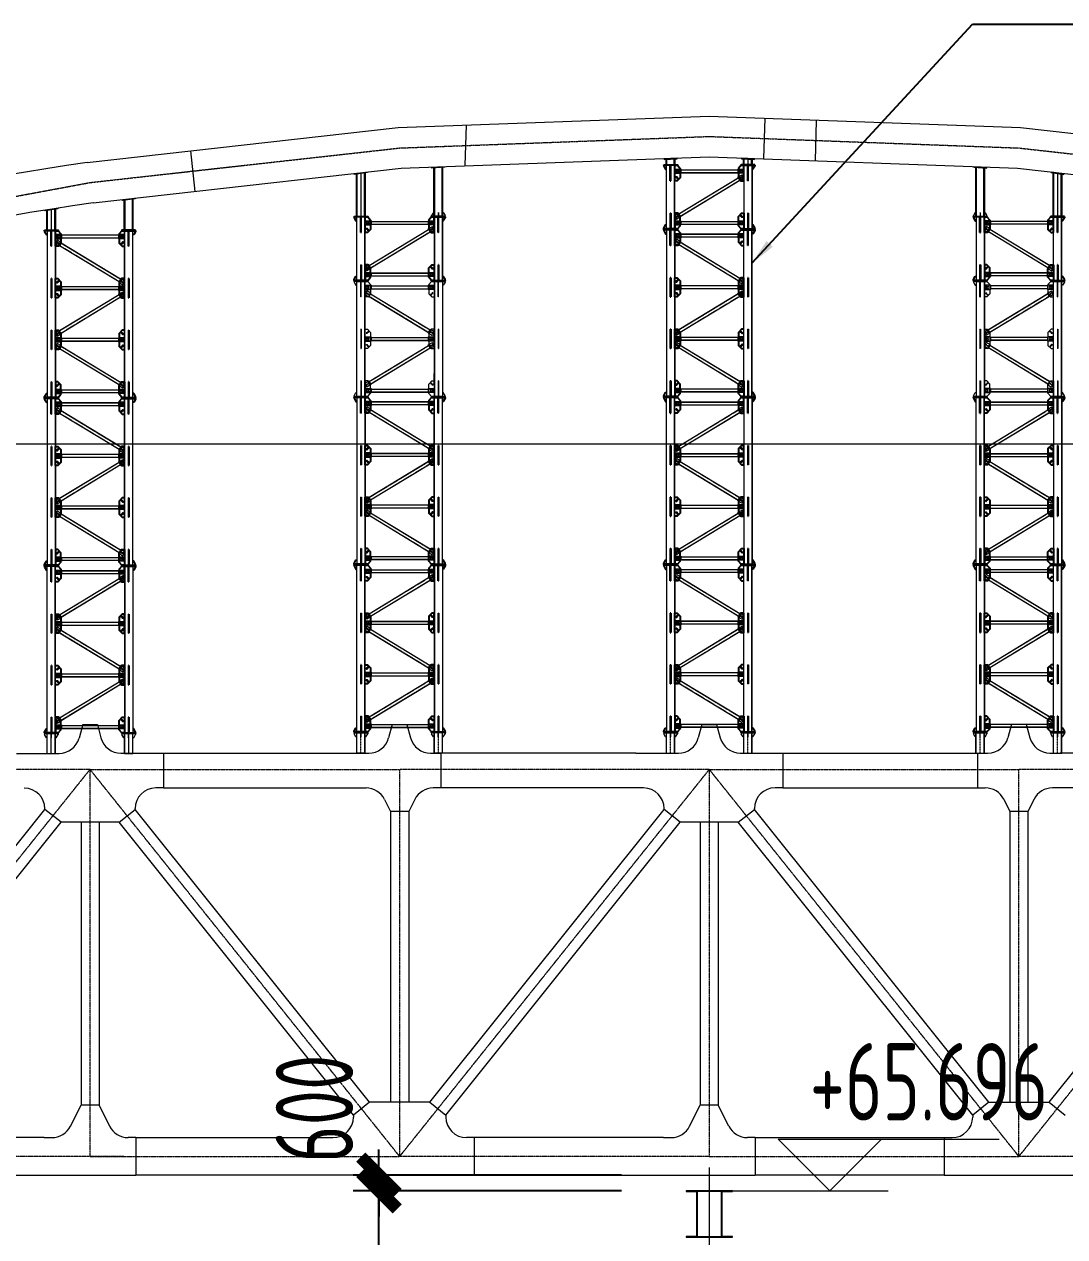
# Model space of a CAD drawing. Extents: x -2876908 to 633791, y -1383861 to 872234.
# Drawn here: x -250370 to -210044, y 746780 to 793777 of the extents above; entities that cross this region are included whole.
import ezdxf
from ezdxf.enums import TextEntityAlignment as Align

# ---------------------------------------------------------------- set-up
doc = ezdxf.new("R2010")
doc.units = 0
doc.header["$LTSCALE"] = 5
doc.header["$MEASUREMENT"] = 0
for name, pattern in [('ACAD_ISO10W100', [18, 12, -3, 0, -3]), ('CENTER', [2, 1.25, -0.25, 0.25, -0.25]), ('DASHED', [0.75, 0.5, -0.25])]:
    doc.linetypes.add(name, pattern=pattern)
doc.layers.get('0').update_dxf_attribs({"linetype": 'CONTINUOUS', "lineweight": 25})
doc.layers.get('DEFPOINTS').update_dxf_attribs({"color": 35, "linetype": 'CONTINUOUS', "lineweight": 13})
for name, color, linetype, lineweight in [('2细实线', 5, 'CONTINUOUS', 18), ('3中心线', 6, 'CENTER', 18), ('5标注', 3, 'CONTINUOUS', 15), ('6文本', 7, 'CONTINUOUS', 15), ('7边界线', 8, 'CONTINUOUS', 15), ('8轮廓线', 4, 'CONTINUOUS', 15), ('DIM', 3, 'CONTINUOUS', 0), ('STGJ_BOLT_THIN', 9, 'CONTINUOUS', 0), ('STXT_XG_END_THIN', 2, 'CONTINUOUS', 0), ('STXT_XG_THIN', 2, 'CONTINUOUS', 0), ('STXT_XG_TNDSH', 6, 'DASHED', 0)]:
    doc.layers.add(name, color=color, linetype=linetype, lineweight=lineweight)
doc.layers.add('M_Prof', color=2, linetype='CONTINUOUS')
doc.layers.add('M_Profx', color=2, linetype='CONTINUOUS')
doc.styles.add('TSSD_Dimension', font='tssdeng.shx', dxfattribs={"width": 0.7, "bigfont": 'hztxt.shx'})
doc.styles.add('TSSD_NORM', font='tssdeng.shx', dxfattribs={"width": 0.7, "bigfont": 'hztxt.shx'})
doc.dimstyles.new('TSSD_100_100', dxfattribs={"dimtxt": 300, "dimasz": 100, "dimexe": 100, "dimexo": 250, "dimgap": 100, "dimtad": 1, "dimdec": 0, "dimzin": 0, "dimdsep": 46, "dimtxsty": 'TSSD_Dimension', "dimblk": 'ARCHTICK', "dimblk1": 'ARCHTICK', "dimblk2": 'ARCHTICK', "dimcen": 0, "dimdle": 100, "dimclrt": 7, "dimadec": 0, "dimazin": 0, "dimtfac": 1, "dimtdec": 0, "dimtix": 1, "dimtmove": 2, "dimatfit": 3, "dimfxl": 1, "dimtolj": 1, "dimtzin": 0, "dimarcsym": 0})

# ---------------------------------------------------------------- blocks, each defined once
blk = doc.blocks.new('f234w2')
at = {"layer": '3中心线'}
for p, q in [((414704, -13474), (426704, 1526)), ((426704, 1526), (414704, 1526)), ((438704, -13474), (426704, 1526)), ((426704, 1526), (438704, 1526)), ((426704, -13474), (426704, 1526)), ((438704, -13474), (450704, 1526)), ((450704, 1526), (438704, 1526)), ((438704, -13474), (438704, 1526)), ((450704, 1526), (450704, -13474)), ((462704, -13474), (450704, 1526)), ((450704, 1526), (462704, 1526)), ((462704, -13474), (474704, 1526)), ((474704, 1526), (462704, 1526)), ((462704, -13474), (462704, 1526)), ((428013, -13474), (414704, -13474)), ((426704, -13474), (438704, -13474)), ((450704, -13474), (438704, -13474)), ((450704, -13474), (462704, -13474)), ((474704, -13474), (462704, -13474))]:
    blk.add_line(p, q, dxfattribs=at)
at = {"layer": '7边界线'}
for p, q in [((426419, 3265), (426277, 2741)), ((426419, 3265), (426988, 3265)), ((426988, 3265), (427128, 2748)), ((438419, 3273), (438277, 2748)), ((438419, 3273), (438988, 3273)), ((438988, 3273), (439130, 2748)), ((450419, 3273), (450277, 2748)), ((450419, 3273), (450988, 3273)), ((450988, 3273), (451129, 2752)), ((462419, 3277), (462277, 2752)), ((462419, 3277), (462988, 3277)), ((462988, 3277), (463130, 2752)), ((423855, 2150), (425505, 2150)), ((427900, 2158), (429552, 2158)), ((429552, 2158), (437103, 2158)), ((429552, 2158), (429552, 808)), ((437103, 2158), (437505, 2158)), ((439902, 2158), (440304, 2158)), ((440304, 2158), (440304, 808)), ((447855, 2158), (440304, 2158)), ((447855, 2158), (449505, 2158)), ((451901, 2162), (453552, 2162)), ((453552, 2162), (461101, 2162)), ((453553, 2158), (453552, 808)), ((461101, 2162), (461101, 812)), ((461101, 2162), (461505, 2162)), ((463902, 2162), (464306, 2162)), ((471855, 2162), (464306, 2162)), ((429552, 808), (429252, 808)), ((429552, 808), (437103, 808)), ((437103, 808), (437403, 808)), ((440304, 808), (440004, 808)), ((447855, 808), (440304, 808)), ((448155, 808), (447855, 808)), ((453552, 812), (453252, 812)), ((453552, 812), (461101, 812)), ((461101, 812), (461401, 812)), ((464306, 812), (464006, 812)), ((471855, 812), (464306, 812)), ((428452, -20), (428452, 8)), ((438119, 366), (438354, -104)), ((439288, 366), (439054, -104)), ((448955, -20), (448955, 8)), ((452452, -20), (452452, 12)), ((462117, 370), (462354, -104)), ((463290, 370), (463054, -104)), ((415870, -11376), (424955, -20)), ((424955, -20), (424955, 0)), ((425579, -520), (424955, -20)), ((427828, -520), (428452, -20)), ((437537, -11376), (428452, -20)), ((438354, -100), (438354, -11376)), ((439054, -104), (438354, -104)), ((439054, -100), (439054, -11376)), ((439870, -11376), (448955, -20)), ((449579, -520), (448955, -20)), ((451828, -520), (452452, -20)), ((461537, -11376), (452452, -20)), ((462354, -100), (462354, -11376)), ((463054, -104), (462354, -104)), ((463054, -100), (463054, -11376)), ((463870, -11376), (472955, -20)), ((416494, -11876), (425579, -520)), ((427828, -520), (425579, -520)), ((426354, -520), (426354, -11481)), ((427054, -520), (427054, -11481)), ((436913, -11876), (427828, -520)), ((440494, -11876), (449579, -520)), ((451828, -520), (449579, -520)), ((450354, -520), (450354, -11481)), ((451054, -520), (451054, -11481)), ((460913, -11876), (451828, -520)), ((425942, -12304), (426354, -11481)), ((427054, -11481), (426354, -11481)), ((427465, -12304), (427054, -11481)), ((437537, -11376), (436913, -11876)), ((439870, -11376), (437537, -11376)), ((439870, -11376), (440494, -11876)), ((449942, -12304), (450354, -11481)), ((451054, -11481), (450354, -11481)), ((451465, -12304), (451054, -11481)), ((461537, -11376), (460913, -11876)), ((461537, -11376), (463870, -11376)), ((463870, -11376), (464494, -11876)), ((436913, -11876), (436913, -11946)), ((440494, -11876), (440494, -11946)), ((460913, -11876), (460913, -11946)), ((424927, -12746), (417594, -12746)), ((424927, -12746), (425227, -12746)), ((428480, -12746), (428180, -12746)), ((428480, -12746), (428480, -14202)), ((428480, -12746), (435813, -12746)), ((435813, -12746), (436113, -12746)), ((441594, -12746), (441294, -12746)), ((448927, -12746), (441594, -12746)), ((441594, -12746), (441594, -14202)), ((448927, -12746), (449227, -12746)), ((452480, -12746), (452180, -12746)), ((452480, -12746), (459813, -12746)), ((452480, -12746), (452481, -14202)), ((459813, -12746), (459813, -14202)), ((459813, -12746), (460113, -12746)), ((417594, -14202), (428480, -14202)), ((441594, -14202), (428480, -14202)), ((441594, -14202), (452481, -14202)), ((459813, -14202), (452481, -14202)), ((459813, -14202), (472927, -14202))]:
    blk.add_line(p, q, dxfattribs=at)
for centre, start, end in [((425505, 2950), 270, 344.8249), ((427900, 2958), 195.1751, 270), ((437505, 2958), 270, 344.8249), ((439902, 2958), 195.1751, 270), ((449505, 2958), 270, 344.8249), ((451901, 2962), 195.1751, 270), ((461505, 2962), 270, 344.8249), ((463902, 2962), 195.1751, 270), ((424155, 0), 0, 90), ((429252, 8), 90, 180), ((437403, 8), 26.5651, 90), ((440004, 8), 90, 153.4349), ((448155, 8), 0, 90), ((453252, 12), 90, 180), ((461401, 12), 26.5651, 90), ((464006, 12), 90, 153.4349), ((436113, -11946), 270, 0), ((441294, -11946), 180, 270), ((460113, -11946), 270, 0), ((425227, -11946), 270, 333.4349), ((428180, -11946), 206.5651, 270), ((449227, -11946), 270, 333.4349), ((452180, -11946), 206.5651, 270)]:
    blk.add_arc(centre, 800, start, end, dxfattribs=at)
blk = doc.blocks.new('立面图')
at = {"layer": '3中心线'}
blk.add_lwpolyline([(340445, 946), (349873, 5710), (362873, 11231), (375873, 15705), (388873, 19130), (400873, 21362), (412873, 22701), (424873, 23148), (436873, 22701), (448873, 21362), (460873, 19130), (473873, 15705), (486873, 11231), (499873, 5710), (509301, 946)], dxfattribs=at)
at = {"layer": '7边界线', "ltscale": 0.1}
for p, q in [((415411, 22024), (415458, 23588)), ((426990, 22296), (427037, 23860)), ((428987, 22202), (429034, 23765)), ((404764, 22591), (404939, 21021))]:
    blk.add_line(p, q, dxfattribs=at)
for points in [[(400757, 22144), (412815, 23490), (424873, 23938), (436932, 23490), (448990, 22144)], [(400990, 20580), (412932, 21913), (424873, 22357), (436815, 21913), (448757, 20580)]]:
    blk.add_lwpolyline(points, dxfattribs=at)
for centre, radius, start, end in [((426713, -151010), 175088, 98.52519, 106.95875), ((426612, -150318), 172808, 98.52687, 106.99449)]:
    blk.add_arc(centre, radius, start, end, dxfattribs=at)
at = {"layer": '5标注'}
blk.add_blockref('f234w2', (-25830, -2913), dxfattribs=at)
blk = doc.blocks.new('孔')
blk.add_circle((22022, 20887), 13.3)
at = {"layer": 'STGJ_BOLT_THIN'}
for p, q in [((21992, 20887), (22052, 20887)), ((22022, 20917), (22022, 20857))]:
    blk.add_line(p, q, dxfattribs=at)
blk = doc.blocks.new('6.5M11')
at = {"color": 5}
for p, q in [((128499, 27955), (128499, 28558)), ((128519, 27955), (128519, 28558)), ((128519, 27955), (128499, 27955)), ((128499, 24701), (128499, 23955)), ((128499, 24701), (128519, 24701)), ((128519, 24701), (128519, 23955)), ((128519, 23955), (128499, 23955))]:
    blk.add_line(p, q, dxfattribs=at)
for p, q in [((128499, 28377), (128519, 28377)), ((128499, 28350), (128519, 28350)), ((128499, 28307), (128519, 28307)), ((128499, 28280), (128519, 28280)), ((128499, 28114), (128519, 28114)), ((128499, 28088), (128519, 28088)), ((128499, 28078), (128519, 28078)), ((128499, 28051), (128519, 28051)), ((128499, 26605), (128519, 26605)), ((128499, 26579), (128519, 26579)), ((128499, 26569), (128519, 26569)), ((128499, 26543), (128519, 26543)), ((128499, 26377), (128519, 26377)), ((128499, 26350), (128519, 26350)), ((128499, 26307), (128519, 26307)), ((128499, 26280), (128519, 26280)), ((128499, 26101), (128519, 26101)), ((128499, 26065), (128519, 26065)), ((128519, 24605), (128499, 24605)), ((128519, 24579), (128499, 24579)), ((128519, 24569), (128499, 24569)), ((128519, 24543), (128499, 24543)), ((128519, 24377), (128499, 24377)), ((128519, 24350), (128499, 24350)), ((128519, 24307), (128499, 24307)), ((128519, 24280), (128499, 24280)), ((128519, 24101), (128499, 24101)), ((128519, 24065), (128499, 24065)), ((128519, 22605), (128499, 22605)), ((128519, 22579), (128499, 22579)), ((128519, 22569), (128499, 22569)), ((128519, 22543), (128499, 22543)), ((128519, 22377), (128499, 22377)), ((128519, 22350), (128499, 22350)), ((128519, 22307), (128499, 22307)), ((128519, 22280), (128499, 22280))]:
    blk.add_line(p, q)
at = {"color": 241}
for p, q in [((128499, 26701), (128499, 25955)), ((128519, 26701), (128499, 26701)), ((128519, 26701), (128519, 25955)), ((128499, 25955), (128519, 25955)), ((128499, 22701), (128499, 22093)), ((128499, 22701), (128519, 22701)), ((128519, 22701), (128519, 22093))]:
    blk.add_line(p, q, dxfattribs=at)
at = {"color": 6}
for points in [[(128247, 28578), (128772, 28578), (128772, 28558), (128247, 28558)], [(128247, 22078), (128772, 22078), (128772, 22098), (128247, 22098)]]:
    blk.add_lwpolyline(points, close=True, dxfattribs=at)
for points in [[(128247, 28558), (128247, 28528), (128317, 28408), (128347, 28408)], [(128247, 28558), (128247, 28528), (128317, 28408), (128347, 28408)], [(128247, 22098), (128247, 22128), (128317, 22248), (128347, 22248)], [(128247, 22098), (128247, 22128), (128317, 22248), (128347, 22248)]]:
    blk.add_lwpolyline(points, dxfattribs=at)
at = {"color": 241}
for points in [[(128672, 28558), (128772, 28558), (128882, 28438), (128882, 28109), (128789, 27955), (128672, 27955), (128672, 28558)], [(128672, 24701), (128789, 24701), (128882, 24548), (128882, 24109), (128789, 23955), (128672, 23955), (128672, 24701)]]:
    blk.add_lwpolyline(points, dxfattribs=at)
at = {"color": 5}
for points in [[(128672, 26701), (128761, 26701), (128882, 26580), (128882, 26077), (128761, 25955), (128672, 25955), (128672, 26701)], [(128672, 22701), (128672, 22098), (128772, 22098), (128882, 22218), (128882, 22580), (128761, 22701), (128672, 22701)]]:
    blk.add_lwpolyline(points, dxfattribs=at)
at = {"layer": 'STXT_XG_END_THIN'}
for p, q in [((128347, 28558), (128672, 28558)), ((128347, 22098), (128672, 22098))]:
    blk.add_line(p, q, dxfattribs=at)
at = {"layer": 'STXT_XG_THIN', "color": 2}
for p, q in [((128347, 28558), (128347, 22098)), ((128672, 28558), (128672, 22098))]:
    blk.add_line(p, q, dxfattribs=at)
at = {"layer": 'STXT_XG_TNDSH', "color": 2}
for p, q in [((128355, 28558), (128355, 22098)), ((128664, 28558), (128664, 22098))]:
    blk.add_line(p, q, dxfattribs=at)
for p in [(106715, 7476), (106715, 7406), (106785, 7476), (106785, 7406), (106715, 7213), (106775, 7177), (106715, 5476), (106715, 5406), (106785, 5476), (106785, 5406), (106715, 5213), (106765, 5164), (106715, 3476), (106715, 3406), (106715, 3213), (106775, 3177), (106785, 3476), (106785, 3406)]:
    blk.add_blockref('孔', p)
at = {"xscale": -1, "rotation": 180}
for p in [(106715, 47443), (106715, 47251), (106715, 47181), (106765, 47493), (106785, 47251), (106785, 47181), (106715, 45443), (106775, 45480), (106715, 43443), (106765, 43493), (106715, 43251), (106715, 43181), (106785, 43251), (106785, 43181)]:
    blk.add_blockref('孔', p, dxfattribs=at)
blk = doc.blocks.new('6.5M222')
at = {"color": 241}
for p, q in [((130499, 27955), (130499, 28558)), ((130519, 27955), (130519, 28558)), ((130519, 27955), (130499, 27955)), ((130499, 24701), (130499, 23955)), ((130499, 24701), (130519, 24701)), ((130519, 24701), (130519, 23955)), ((130519, 23955), (130499, 23955))]:
    blk.add_line(p, q, dxfattribs=at)
for p, q in [((130499, 28377), (130519, 28377)), ((130499, 28350), (130519, 28350)), ((130499, 28307), (130519, 28307)), ((130499, 28280), (130519, 28280)), ((130499, 28114), (130519, 28114)), ((130499, 28088), (130519, 28088)), ((130499, 28078), (130519, 28078)), ((130499, 28051), (130519, 28051)), ((130499, 26605), (130519, 26605)), ((130499, 26579), (130519, 26579)), ((130499, 26569), (130519, 26569)), ((130499, 26543), (130519, 26543)), ((130499, 26377), (130519, 26377)), ((130499, 26350), (130519, 26350)), ((130499, 26307), (130519, 26307)), ((130499, 26280), (130519, 26280)), ((130499, 26101), (130519, 26101)), ((130499, 26065), (130519, 26065)), ((130519, 24605), (130499, 24605)), ((130519, 24579), (130499, 24579)), ((130519, 24569), (130499, 24569)), ((130519, 24543), (130499, 24543)), ((130519, 24377), (130499, 24377)), ((130519, 24350), (130499, 24350)), ((130519, 24307), (130499, 24307)), ((130519, 24280), (130499, 24280)), ((130519, 24101), (130499, 24101)), ((130519, 24065), (130499, 24065)), ((130499, 22605), (130519, 22605)), ((130499, 22579), (130519, 22579)), ((130499, 22569), (130519, 22569)), ((130499, 22543), (130519, 22543)), ((130499, 22377), (130519, 22377)), ((130499, 22350), (130519, 22350)), ((130499, 22307), (130519, 22307)), ((130499, 22280), (130519, 22280))]:
    blk.add_line(p, q)
at = {"color": 5}
for p, q in [((130499, 26701), (130499, 25955)), ((130519, 26701), (130499, 26701)), ((130519, 26701), (130519, 25955)), ((130499, 25955), (130519, 25955)), ((130499, 22701), (130499, 22098)), ((130519, 22701), (130499, 22701)), ((130519, 22701), (130519, 22098))]:
    blk.add_line(p, q, dxfattribs=at)
for points in [[(130347, 28558), (130247, 28558), (130137, 28438), (130137, 28077), (130258, 27955), (130347, 27955)], [(130347, 24701), (130258, 24701), (130137, 24580), (130137, 24077), (130258, 23955), (130347, 23955)]]:
    blk.add_lwpolyline(points, dxfattribs=at)
at = {"color": 6}
for points in [[(130772, 28578), (130247, 28578), (130247, 28558), (130772, 28558)], [(130772, 22078), (130247, 22078), (130247, 22098), (130772, 22098)]]:
    blk.add_lwpolyline(points, close=True, dxfattribs=at)
for points in [[(130772, 28558), (130772, 28528), (130702, 28408), (130672, 28408)], [(130772, 28558), (130772, 28528), (130702, 28408), (130672, 28408)], [(130772, 22098), (130772, 22128), (130702, 22248), (130672, 22248)], [(130772, 22098), (130772, 22128), (130702, 22248), (130672, 22248)]]:
    blk.add_lwpolyline(points, dxfattribs=at)
at = {"color": 241}
for points in [[(130347, 26701), (130230, 26701), (130137, 26548), (130137, 26109), (130230, 25955), (130347, 25955), (130347, 26701)], [(130347, 22701), (130347, 22098), (130247, 22098), (130137, 22218), (130137, 22548), (130230, 22701), (130347, 22701)]]:
    blk.add_lwpolyline(points, dxfattribs=at)
at = {"layer": 'STXT_XG_END_THIN'}
for p, q in [((130672, 28558), (130347, 28558)), ((130672, 22098), (130347, 22098))]:
    blk.add_line(p, q, dxfattribs=at)
at = {"layer": 'STXT_XG_THIN', "color": 2}
for p, q in [((130347, 22098), (130347, 28558)), ((130672, 22098), (130672, 28558))]:
    blk.add_line(p, q, dxfattribs=at)
at = {"layer": 'STXT_XG_TNDSH', "color": 2}
for p, q in [((130355, 22098), (130355, 28558)), ((130664, 22098), (130664, 28558))]:
    blk.add_line(p, q, dxfattribs=at)
at = {"xscale": -1}
for p in [(152234, 7476), (152234, 7406), (152304, 7476), (152304, 7406), (152254, 7164), (152304, 7213), (152234, 5476), (152234, 5406), (152304, 5476), (152304, 5406), (152244, 5177), (152304, 5213), (152234, 3476), (152234, 3406), (152254, 3164), (152304, 3476), (152304, 3406), (152304, 3213)]:
    blk.add_blockref('孔', p, dxfattribs=at)
at = {"rotation": 180}
for p in [(152244, 47480), (152304, 47443), (152254, 45493), (152304, 45443), (152244, 43480), (152304, 43443), (152234, 43251), (152234, 43181), (152304, 43251), (152304, 43181)]:
    blk.add_blockref('孔', p, dxfattribs=at)
blk = doc.blocks.new('sahdlfhaskfhkjs')
at = {"layer": 'STXT_XG_END_THIN', "color": 3}
for p, q in [((11556664, 547825), (11556664, 547665)), ((11556664, 547665), (11556874, 547665)), ((11559299, 547665), (11559299, 547825)), ((11556664, 545825), (11556664, 545665)), ((11556664, 545665), (11556874, 545665)), ((11559299, 545665), (11559299, 545825)), ((11556664, 543825), (11556664, 543665)), ((11559299, 543665), (11559299, 543825)), ((11556664, 543665), (11556874, 543665)), ((11556664, 541825), (11556664, 541665)), ((11556664, 541665), (11556874, 541665)), ((11559299, 541665), (11559299, 541825))]:
    blk.add_line(p, q, dxfattribs=at)
at = {"layer": 'STXT_XG_THIN', "color": 3}
for p, q in [((11556874, 547825), (11556664, 547825)), ((11556864, 547825), (11556864, 547665)), ((11556874, 547825), (11556874, 547665)), ((11559089, 547802), (11556874, 547802)), ((11559089, 547688), (11556874, 547688)), ((11559089, 547825), (11559089, 547665)), ((11559299, 547825), (11559089, 547825)), ((11559299, 547665), (11559089, 547665)), ((11559099, 547825), (11559099, 547665)), ((11556874, 545825), (11556664, 545825)), ((11556864, 545825), (11556864, 545665)), ((11556874, 545825), (11556874, 545665)), ((11559089, 545802), (11556874, 545802)), ((11559089, 545688), (11556874, 545688)), ((11559089, 545825), (11559089, 545665)), ((11559299, 545825), (11559089, 545825)), ((11559299, 545665), (11559089, 545665)), ((11559099, 545825), (11559099, 545665)), ((11556874, 543825), (11556664, 543825)), ((11556864, 543825), (11556864, 543665)), ((11556874, 543825), (11556874, 543665)), ((11559089, 543802), (11556874, 543802)), ((11559089, 543825), (11559089, 543665)), ((11559299, 543825), (11559089, 543825)), ((11559099, 543825), (11559099, 543665)), ((11559089, 543688), (11556874, 543688)), ((11559299, 543665), (11559089, 543665)), ((11556874, 541825), (11556664, 541825)), ((11556864, 541825), (11556864, 541665)), ((11556874, 541825), (11556874, 541665)), ((11559089, 541802), (11556874, 541802)), ((11559089, 541688), (11556874, 541688)), ((11559089, 541825), (11559089, 541665)), ((11559299, 541825), (11559089, 541825)), ((11559299, 541665), (11559089, 541665)), ((11559099, 541825), (11559099, 541665))]:
    blk.add_line(p, q, dxfattribs=at)
at = {"layer": 'STXT_XG_THIN', "color": 241}
for p, q in [((11556664, 547530), (11556712, 547609)), ((11556664, 547530), (11556664, 547451)), ((11556870, 547513), (11556712, 547609)), ((11556862, 547519), (11556779, 547382)), ((11556664, 547451), (11556787, 547377)), ((11556870, 547513), (11556787, 547377)), ((11559105, 545997), (11556799, 547396)), ((11559164, 546094), (11556858, 547494)), ((11559176, 546114), (11559093, 545977)), ((11559184, 546108), (11559101, 545972)), ((11559299, 546039), (11559176, 546114)), ((11559093, 545977), (11559251, 545881)), ((11559299, 545960), (11559251, 545881)), ((11559299, 545960), (11559299, 546039)), ((11559105, 545494), (11556799, 544094)), ((11559164, 545396), (11556858, 543997)), ((11559093, 545513), (11559251, 545609)), ((11559176, 545377), (11559093, 545513)), ((11559184, 545382), (11559101, 545519)), ((11559299, 545451), (11559176, 545377)), ((11559299, 545530), (11559251, 545609)), ((11559299, 545530), (11559299, 545451)), ((11556664, 544039), (11556787, 544114)), ((11556664, 543960), (11556664, 544039)), ((11556664, 543960), (11556712, 543881)), ((11556870, 543977), (11556712, 543881)), ((11556862, 543972), (11556779, 544108)), ((11556870, 543977), (11556787, 544114)), ((11556664, 543530), (11556712, 543609)), ((11556664, 543530), (11556664, 543451)), ((11556664, 543451), (11556787, 543377)), ((11556870, 543513), (11556712, 543609)), ((11556862, 543519), (11556779, 543382)), ((11556870, 543513), (11556787, 543377)), ((11559105, 541997), (11556799, 543396)), ((11559164, 542094), (11556858, 543494)), ((11559176, 542114), (11559093, 541977)), ((11559093, 541977), (11559251, 541881)), ((11559184, 542108), (11559101, 541972)), ((11559299, 542039), (11559176, 542114)), ((11559299, 541960), (11559251, 541881)), ((11559299, 541960), (11559299, 542039))]:
    blk.add_line(p, q, dxfattribs=at)
at = {"layer": 'STXT_XG_TNDSH', "color": 3}
for p, q in [((11559089, 547798), (11556874, 547798)), ((11559089, 547692), (11556874, 547692)), ((11559089, 545798), (11556874, 545798)), ((11559089, 545692), (11556874, 545692)), ((11559089, 543798), (11556874, 543798)), ((11559089, 543692), (11556874, 543692)), ((11559089, 541798), (11556874, 541798)), ((11559089, 541692), (11556874, 541692))]:
    blk.add_line(p, q, dxfattribs=at)
at = {"layer": 'STXT_XG_TNDSH', "color": 241}
for p, q in [((11559107, 546000), (11556801, 547400)), ((11559162, 546091), (11556856, 547490)), ((11559107, 545490), (11556801, 544091)), ((11559162, 545400), (11556856, 544000)), ((11559107, 542000), (11556801, 543400)), ((11559162, 542091), (11556856, 543490))]:
    blk.add_line(p, q, dxfattribs=at)
for name, p in [('6.5M11', (11427972, 519417)), ('6.5M222', (11428972, 519417))]:
    blk.add_blockref(name, p)
blk = doc.blocks.new('hslhfkdjsdkjf')
at = {"color": 6}
for p, q in [((10440927, 1364081), (10440927, 1364061)), ((10441452, 1364081), (10441452, 1364061))]:
    blk.add_line(p, q, dxfattribs=at)
blk.add_line((10441026, 1363281), (10441352, 1363281))
at = {"layer": 'DIM', "color": 6}
for p, q in [((10440927, 1364081), (10441452, 1364081)), ((10440927, 1364061), (10441452, 1364061)), ((10440927, 1364061), (10440927, 1364030)), ((10440997, 1363910), (10440927, 1364030)), ((10440997, 1363910), (10441026, 1363910)), ((10441184, 1363910), (10441184, 1364061)), ((10441184, 1363910), (10441194, 1363910)), ((10441194, 1363910), (10441194, 1364061)), ((10441382, 1363910), (10441352, 1363910)), ((10441382, 1363910), (10441452, 1364030)), ((10441452, 1364061), (10441452, 1364030))]:
    blk.add_line(p, q, dxfattribs=at)
at = {"layer": 'DIM', "color": 2}
for p, q in [((10441026, 1363281), (10441026, 1364061)), ((10441034, 1363281), (10441034, 1364061)), ((10441344, 1363281), (10441344, 1364061)), ((10441352, 1363281), (10441352, 1364061))]:
    blk.add_line(p, q, dxfattribs=at)
at = {"layer": 'DIM', "color": 1, "linetype": 'ACAD_ISO10W100', "ltscale": 0.02}
blk.add_line((10441189, 1363281), (10441189, 1364081), dxfattribs=at)
blk = doc.blocks.new('hsldhflksfdjl')
at = {"color": 5}
for p, q in [((11524943, 547792), (11524943, 548395)), ((11524963, 547792), (11524963, 548395)), ((11524943, 547792), (11524963, 547792)), ((11527943, 546538), (11527943, 545935)), ((11527963, 546538), (11527943, 546538)), ((11527963, 546538), (11527963, 545935))]:
    blk.add_line(p, q, dxfattribs=at)
for p, q in [((11524963, 548213), (11524943, 548213)), ((11524963, 548186), (11524943, 548186)), ((11524963, 548143), (11524943, 548143)), ((11524963, 548116), (11524943, 548116)), ((11527943, 548213), (11527963, 548213)), ((11527943, 548186), (11527963, 548186)), ((11527943, 548143), (11527963, 548143)), ((11527943, 548116), (11527963, 548116)), ((11524963, 547950), (11524943, 547950)), ((11524963, 547924), (11524943, 547924)), ((11524963, 547914), (11524943, 547914)), ((11524963, 547887), (11524943, 547887)), ((11527943, 547950), (11527963, 547950)), ((11527943, 547924), (11527963, 547924)), ((11527943, 547914), (11527963, 547914)), ((11527943, 547887), (11527963, 547887)), ((11524963, 546442), (11524943, 546442)), ((11524963, 546415), (11524943, 546415)), ((11524963, 546405), (11524943, 546405)), ((11524963, 546379), (11524943, 546379)), ((11524963, 546213), (11524943, 546213)), ((11524963, 546186), (11524943, 546186)), ((11524963, 546143), (11524943, 546143)), ((11524963, 546116), (11524943, 546116)), ((11527943, 546442), (11527963, 546442)), ((11527943, 546415), (11527963, 546415)), ((11527943, 546405), (11527963, 546405)), ((11527943, 546379), (11527963, 546379)), ((11527943, 546213), (11527963, 546213)), ((11527943, 546186), (11527963, 546186)), ((11527943, 546143), (11527963, 546143)), ((11527943, 546116), (11527963, 546116))]:
    blk.add_line(p, q)
at = {"color": 241}
for p, q in [((11527943, 547792), (11527943, 548395)), ((11527963, 547792), (11527963, 548395)), ((11527963, 547792), (11527943, 547792)), ((11524943, 546538), (11524943, 545935)), ((11524943, 546538), (11524963, 546538)), ((11524963, 546538), (11524963, 545935))]:
    blk.add_line(p, q, dxfattribs=at)
at = {"color": 6}
for points in [[(11524691, 548415), (11525216, 548415), (11525216, 548395), (11524691, 548395)], [(11528216, 548415), (11527691, 548415), (11527691, 548395), (11528216, 548395)], [(11524691, 545915), (11525216, 545915), (11525216, 545935), (11524691, 545935)], [(11528216, 545915), (11527691, 545915), (11527691, 545935), (11528216, 545935)]]:
    blk.add_lwpolyline(points, close=True, dxfattribs=at)
for points in [[(11524691, 548395), (11524691, 548365), (11524761, 548245), (11524791, 548245)], [(11524691, 548395), (11524691, 548365), (11524761, 548245), (11524791, 548245)], [(11528216, 548395), (11528216, 548365), (11528146, 548245), (11528116, 548245)], [(11528216, 548395), (11528216, 548365), (11528146, 548245), (11528116, 548245)], [(11524691, 545935), (11524691, 545965), (11524761, 546085), (11524791, 546085)], [(11524691, 545935), (11524691, 545965), (11524761, 546085), (11524791, 546085)], [(11528216, 545935), (11528216, 545965), (11528146, 546085), (11528116, 546085)], [(11528216, 545935), (11528216, 545965), (11528146, 546085), (11528116, 546085)]]:
    blk.add_lwpolyline(points, dxfattribs=at)
at = {"color": 241}
for points in [[(11525116, 547792), (11525116, 548395), (11525216, 548395), (11525326, 548275), (11525326, 547945), (11525233, 547792), (11525116, 547792)], [(11527791, 546538), (11527791, 545935), (11527691, 545935), (11527580, 546055), (11527580, 546384), (11527674, 546538), (11527791, 546538)]]:
    blk.add_lwpolyline(points, dxfattribs=at)
at = {"color": 5}
for points in [[(11527791, 547792), (11527791, 548395), (11527691, 548395), (11527580, 548275), (11527580, 547913), (11527701, 547792), (11527791, 547792)], [(11525116, 546538), (11525116, 545935), (11525216, 545935), (11525326, 546055), (11525326, 546416), (11525205, 546538), (11525116, 546538)]]:
    blk.add_lwpolyline(points, dxfattribs=at)
at = {"layer": 'STXT_XG_END_THIN'}
for p, q in [((11524791, 548395), (11525116, 548395)), ((11528116, 548395), (11527791, 548395)), ((11524791, 545935), (11525116, 545935)), ((11528116, 545935), (11527791, 545935))]:
    blk.add_line(p, q, dxfattribs=at)
at = {"layer": 'STXT_XG_END_THIN', "color": 3}
for p, q in [((11525136, 548245), (11525136, 548085)), ((11525136, 548085), (11525346, 548085)), ((11527771, 548085), (11527771, 548245)), ((11525136, 546245), (11525136, 546085)), ((11527771, 546085), (11527771, 546245)), ((11525136, 546085), (11525346, 546085))]:
    blk.add_line(p, q, dxfattribs=at)
at = {"layer": 'STXT_XG_THIN', "color": 2}
for p, q in [((11524791, 548395), (11524791, 545935)), ((11525116, 548395), (11525116, 545935)), ((11527791, 545935), (11527791, 548395)), ((11528116, 545935), (11528116, 548395))]:
    blk.add_line(p, q, dxfattribs=at)
at = {"layer": 'STXT_XG_THIN', "color": 3}
for p, q in [((11525346, 548245), (11525136, 548245)), ((11525336, 548245), (11525336, 548085)), ((11525346, 548245), (11525346, 548085)), ((11527560, 548222), (11525346, 548222)), ((11527560, 548108), (11525346, 548108)), ((11527560, 548245), (11527560, 548085)), ((11527771, 548245), (11527560, 548245)), ((11527771, 548085), (11527560, 548085)), ((11527570, 548245), (11527570, 548085)), ((11525346, 546245), (11525136, 546245)), ((11525336, 546245), (11525336, 546085)), ((11525346, 546245), (11525346, 546085)), ((11527560, 546222), (11525346, 546222)), ((11527560, 546108), (11525346, 546108)), ((11527560, 546245), (11527560, 546085)), ((11527771, 546245), (11527560, 546245)), ((11527570, 546245), (11527570, 546085)), ((11527771, 546085), (11527560, 546085))]:
    blk.add_line(p, q, dxfattribs=at)
at = {"layer": 'STXT_XG_THIN', "color": 241}
for p, q in [((11525136, 547950), (11525184, 548029)), ((11525342, 547933), (11525184, 548029)), ((11525136, 547950), (11525136, 547871)), ((11525136, 547871), (11525259, 547796)), ((11525333, 547938), (11525250, 547801)), ((11525342, 547933), (11525259, 547796)), ((11527576, 546416), (11525271, 547816)), ((11527636, 546514), (11525330, 547913)), ((11527647, 546533), (11527564, 546396)), ((11527564, 546396), (11527723, 546300)), ((11527656, 546528), (11527573, 546391)), ((11527771, 546458), (11527647, 546533)), ((11527771, 546380), (11527723, 546300)), ((11527771, 546380), (11527771, 546458))]:
    blk.add_line(p, q, dxfattribs=at)
at = {"layer": 'STXT_XG_TNDSH', "color": 2}
for p, q in [((11524799, 548395), (11524799, 545935)), ((11525108, 548395), (11525108, 545935)), ((11527799, 545935), (11527799, 548395)), ((11528108, 545935), (11528108, 548395))]:
    blk.add_line(p, q, dxfattribs=at)
at = {"layer": 'STXT_XG_TNDSH', "color": 3}
for p, q in [((11527560, 548218), (11525346, 548218)), ((11527560, 548112), (11525346, 548112)), ((11527560, 546218), (11525346, 546218)), ((11527560, 546112), (11525346, 546112))]:
    blk.add_line(p, q, dxfattribs=at)
at = {"layer": 'STXT_XG_TNDSH', "color": 241}
for p, q in [((11527578, 546419), (11525273, 547819)), ((11527633, 546510), (11525328, 547910))]:
    blk.add_line(p, q, dxfattribs=at)
for p in [(11503159, 527312), (11503159, 527242), (11503229, 527312), (11503229, 527242), (11503159, 527050), (11503219, 527013)]:
    blk.add_blockref('孔', p)
at = {"xscale": -1}
for p in [(11549677, 527312), (11549677, 527242), (11549747, 527312), (11549747, 527242), (11549698, 527000), (11549747, 527050)]:
    blk.add_blockref('孔', p, dxfattribs=at)
at = {"xscale": -1, "rotation": 180}
for p in [(11503159, 567280), (11503159, 567087), (11503159, 567017), (11503208, 567329), (11503229, 567087), (11503229, 567017)]:
    blk.add_blockref('孔', p, dxfattribs=at)
at = {"rotation": 180}
for p in [(11549677, 567087), (11549677, 567017), (11549688, 567316), (11549747, 567280), (11549747, 567087), (11549747, 567017)]:
    blk.add_blockref('孔', p, dxfattribs=at)
blk = doc.blocks.new('flhdasdhfksfdjl')
at = {"color": 241}
for p, q in [((11534671, 549419), (11534671, 550022)), ((11534691, 549419), (11534691, 550022)), ((11534671, 549419), (11534691, 549419)), ((11537671, 548165), (11537671, 547419)), ((11537671, 548165), (11537691, 548165)), ((11537691, 548165), (11537691, 547419)), ((11537691, 547419), (11537671, 547419)), ((11534671, 546165), (11534671, 545562)), ((11534671, 546165), (11534691, 546165)), ((11534691, 546165), (11534691, 545562))]:
    blk.add_line(p, q, dxfattribs=at)
at = {"color": 5}
for p, q in [((11537671, 549419), (11537671, 550022)), ((11537691, 549419), (11537691, 550022)), ((11537671, 549419), (11537691, 549419)), ((11534671, 548165), (11534671, 547419)), ((11534671, 548165), (11534691, 548165)), ((11534691, 548165), (11534691, 547419)), ((11534691, 547419), (11534671, 547419)), ((11537671, 546165), (11537671, 545562)), ((11537671, 546165), (11537691, 546165)), ((11537691, 546165), (11537691, 545562))]:
    blk.add_line(p, q, dxfattribs=at)
for p, q in [((11534691, 549840), (11534671, 549840)), ((11534691, 549813), (11534671, 549813)), ((11534691, 549770), (11534671, 549770)), ((11534691, 549743), (11534671, 549743)), ((11534691, 549578), (11534671, 549578)), ((11534691, 549551), (11534671, 549551)), ((11534691, 549541), (11534671, 549541)), ((11534691, 549515), (11534671, 549515)), ((11537691, 549840), (11537671, 549840)), ((11537691, 549813), (11537671, 549813)), ((11537691, 549770), (11537671, 549770)), ((11537691, 549743), (11537671, 549743)), ((11537691, 549578), (11537671, 549578)), ((11537691, 549551), (11537671, 549551)), ((11537691, 549541), (11537671, 549541)), ((11537691, 549515), (11537671, 549515)), ((11534691, 548069), (11534671, 548069)), ((11534691, 548042), (11534671, 548042)), ((11534691, 548033), (11534671, 548033)), ((11534691, 548006), (11534671, 548006)), ((11537691, 548069), (11537671, 548069)), ((11537691, 548042), (11537671, 548042)), ((11537691, 548033), (11537671, 548033)), ((11537691, 548006), (11537671, 548006)), ((11534691, 547840), (11534671, 547840)), ((11534691, 547813), (11534671, 547813)), ((11534691, 547770), (11534671, 547770)), ((11534691, 547743), (11534671, 547743)), ((11534691, 547564), (11534671, 547564)), ((11534691, 547528), (11534671, 547528)), ((11537691, 547840), (11537671, 547840)), ((11537691, 547813), (11537671, 547813)), ((11537691, 547770), (11537671, 547770)), ((11537691, 547743), (11537671, 547743)), ((11537691, 547564), (11537671, 547564)), ((11537691, 547528), (11537671, 547528)), ((11534691, 546069), (11534671, 546069)), ((11534691, 546042), (11534671, 546042)), ((11534691, 546033), (11534671, 546033)), ((11534691, 546006), (11534671, 546006)), ((11534691, 545840), (11534671, 545840)), ((11534691, 545813), (11534671, 545813)), ((11534691, 545770), (11534671, 545770)), ((11534691, 545743), (11534671, 545743)), ((11537691, 546069), (11537671, 546069)), ((11537691, 546042), (11537671, 546042)), ((11537691, 546033), (11537671, 546033)), ((11537691, 546006), (11537671, 546006)), ((11537691, 545840), (11537671, 545840)), ((11537691, 545813), (11537671, 545813)), ((11537691, 545770), (11537671, 545770)), ((11537691, 545743), (11537671, 545743))]:
    blk.add_line(p, q)
at = {"color": 6}
for points in [[(11534418, 550042), (11534943, 550042), (11534943, 550022), (11534418, 550022)], [(11537943, 550042), (11537418, 550042), (11537418, 550022), (11537943, 550022)], [(11534418, 545542), (11534943, 545542), (11534943, 545562), (11534418, 545562)], [(11537943, 545542), (11537418, 545542), (11537418, 545562), (11537943, 545562)]]:
    blk.add_lwpolyline(points, close=True, dxfattribs=at)
for points in [[(11534418, 550022), (11534418, 549992), (11534488, 549872), (11534518, 549872)], [(11534418, 550022), (11534418, 549992), (11534488, 549872), (11534518, 549872)], [(11537943, 550022), (11537943, 549992), (11537873, 549872), (11537843, 549872)], [(11537943, 550022), (11537943, 549992), (11537873, 549872), (11537843, 549872)], [(11534418, 545562), (11534418, 545592), (11534488, 545712), (11534518, 545712)], [(11534418, 545562), (11534418, 545592), (11534488, 545712), (11534518, 545712)], [(11537943, 545562), (11537943, 545592), (11537873, 545712), (11537843, 545712)], [(11537943, 545562), (11537943, 545592), (11537873, 545712), (11537843, 545712)]]:
    blk.add_lwpolyline(points, dxfattribs=at)
at = {"color": 5}
for points in [[(11534843, 550022), (11534943, 550022), (11535054, 549902), (11535054, 549540), (11534932, 549419), (11534843, 549419)], [(11537518, 548165), (11537429, 548165), (11537308, 548043), (11537308, 547540), (11537429, 547419), (11537518, 547419)], [(11534843, 546165), (11534843, 545562), (11534943, 545562), (11535054, 545682), (11535054, 546043), (11534932, 546165), (11534843, 546165)]]:
    blk.add_lwpolyline(points, dxfattribs=at)
at = {"color": 241}
for points in [[(11537518, 550022), (11537418, 550022), (11537308, 549897), (11537308, 549572), (11537401, 549419), (11537518, 549419), (11537518, 550022)], [(11534843, 548165), (11534960, 548165), (11535054, 548011), (11535054, 547572), (11534960, 547419), (11534843, 547419), (11534843, 548165)], [(11537518, 546165), (11537518, 545562), (11537418, 545562), (11537308, 545687), (11537308, 546011), (11537401, 546165), (11537518, 546165)]]:
    blk.add_lwpolyline(points, dxfattribs=at)
at = {"layer": 'DIM'}
for p, q in [((11534843, 545997), (11534843, 546449)), ((11537518, 546210), (11537518, 546547))]:
    blk.add_line(p, q, dxfattribs=at)
at = {"layer": 'STXT_XG_END_THIN'}
for p, q in [((11534518, 550022), (11534843, 550022)), ((11537843, 550022), (11537518, 550022)), ((11534518, 545562), (11534843, 545562)), ((11537843, 545562), (11537518, 545562))]:
    blk.add_line(p, q, dxfattribs=at)
at = {"layer": 'STXT_XG_END_THIN', "color": 3}
for p, q in [((11534863, 549872), (11534863, 549712)), ((11537498, 549712), (11537498, 549872)), ((11534863, 549712), (11535074, 549712)), ((11534863, 547872), (11534863, 547712)), ((11534863, 547712), (11535074, 547712)), ((11537498, 547712), (11537498, 547872)), ((11534863, 545872), (11534863, 545712)), ((11534863, 545712), (11535074, 545712)), ((11537498, 545712), (11537498, 545872))]:
    blk.add_line(p, q, dxfattribs=at)
at = {"layer": 'STXT_XG_THIN', "color": 2}
for p, q in [((11534518, 550022), (11534518, 545562)), ((11534843, 550022), (11534843, 545562)), ((11537518, 545562), (11537518, 550022)), ((11537843, 545562), (11537843, 550022))]:
    blk.add_line(p, q, dxfattribs=at)
at = {"layer": 'STXT_XG_THIN', "color": 3}
for p, q in [((11535074, 549872), (11534863, 549872)), ((11535064, 549872), (11535064, 549712)), ((11535074, 549872), (11535074, 549712)), ((11537288, 549872), (11537288, 549712)), ((11537498, 549872), (11537288, 549872)), ((11537298, 549872), (11537298, 549712)), ((11537288, 549849), (11535074, 549849)), ((11537288, 549735), (11535074, 549735)), ((11537498, 549712), (11537288, 549712)), ((11535074, 547872), (11534863, 547872)), ((11535064, 547872), (11535064, 547712)), ((11535074, 547872), (11535074, 547712)), ((11537288, 547849), (11535074, 547849)), ((11537288, 547735), (11535074, 547735)), ((11537288, 547872), (11537288, 547712)), ((11537498, 547872), (11537288, 547872)), ((11537498, 547712), (11537288, 547712)), ((11537298, 547872), (11537298, 547712)), ((11535074, 545872), (11534863, 545872)), ((11535064, 545872), (11535064, 545712)), ((11535074, 545872), (11535074, 545712)), ((11537288, 545849), (11535074, 545849)), ((11537288, 545735), (11535074, 545735)), ((11537288, 545872), (11537288, 545712)), ((11537498, 545872), (11537288, 545872)), ((11537498, 545712), (11537288, 545712)), ((11537298, 545872), (11537298, 545712))]:
    blk.add_line(p, q, dxfattribs=at)
at = {"layer": 'STXT_XG_THIN', "color": 241}
for p, q in [((11537304, 549540), (11534998, 548141)), ((11537363, 549443), (11535057, 548043)), ((11537292, 549560), (11537450, 549656)), ((11537375, 549423), (11537292, 549560)), ((11537383, 549428), (11537300, 549565)), ((11537498, 549498), (11537375, 549423)), ((11537498, 549577), (11537450, 549656)), ((11537498, 549577), (11537498, 549498)), ((11534863, 548085), (11534986, 548160)), ((11534863, 548007), (11534863, 548085)), ((11534863, 548007), (11534911, 547927)), ((11535069, 548023), (11534911, 547927)), ((11535061, 548018), (11534978, 548155)), ((11535069, 548023), (11534986, 548160)), ((11534863, 547577), (11534911, 547656)), ((11534863, 547577), (11534863, 547498)), ((11535069, 547560), (11534911, 547656)), ((11535061, 547565), (11534978, 547428)), ((11535069, 547560), (11534986, 547423)), ((11537363, 546141), (11535057, 547540)), ((11534863, 547498), (11534986, 547423)), ((11537304, 546043), (11534998, 547443)), ((11537375, 546160), (11537292, 546023)), ((11537383, 546155), (11537300, 546018)), ((11537498, 546085), (11537375, 546160)), ((11537292, 546023), (11537450, 545927)), ((11537498, 546007), (11537450, 545927)), ((11537498, 546007), (11537498, 546085))]:
    blk.add_line(p, q, dxfattribs=at)
at = {"layer": 'STXT_XG_TNDSH', "color": 2}
for p, q in [((11534526, 550022), (11534526, 545562)), ((11534835, 550022), (11534835, 545562)), ((11537526, 545562), (11537526, 550022)), ((11537835, 545562), (11537835, 550022))]:
    blk.add_line(p, q, dxfattribs=at)
at = {"layer": 'STXT_XG_TNDSH', "color": 241}
for p, q in [((11537306, 549537), (11535000, 548137)), ((11537361, 549446), (11535055, 548047)), ((11537361, 546137), (11535055, 547537)), ((11537306, 546047), (11535000, 547446))]:
    blk.add_line(p, q, dxfattribs=at)
at = {"layer": 'STXT_XG_TNDSH', "color": 3}
for p, q in [((11537288, 549845), (11535074, 549845)), ((11537288, 549739), (11535074, 549739)), ((11537288, 547845), (11535074, 547845)), ((11537288, 547739), (11535074, 547739)), ((11537288, 545845), (11535074, 545845)), ((11537288, 545739), (11535074, 545739))]:
    blk.add_line(p, q, dxfattribs=at)
for p in [(11512886, 528939), (11512886, 528869), (11512886, 528677), (11512936, 528627), (11512956, 528939), (11512956, 528869), (11512886, 526939), (11512886, 526869), (11512886, 526677), (11512946, 526640), (11512956, 526939), (11512956, 526869)]:
    blk.add_blockref('孔', p)
at = {"xscale": -1}
for p in [(11559405, 528939), (11559405, 528869), (11559415, 528640), (11559475, 528939), (11559475, 528869), (11559475, 528677), (11559405, 526939), (11559405, 526869), (11559425, 526627), (11559475, 526939), (11559475, 526869), (11559475, 526677)]:
    blk.add_blockref('孔', p, dxfattribs=at)
at = {"xscale": -1, "rotation": 180}
for p in [(11512886, 568907), (11512946, 568943), (11512886, 566907), (11512886, 566714), (11512886, 566644), (11512936, 566956), (11512956, 566714), (11512956, 566644)]:
    blk.add_blockref('孔', p, dxfattribs=at)
at = {"rotation": 180}
for p in [(11559425, 568956), (11559475, 568907), (11559405, 566714), (11559405, 566644), (11559415, 566943), (11559475, 566907), (11559475, 566714), (11559475, 566644)]:
    blk.add_blockref('孔', p, dxfattribs=at)
blk = doc.blocks.new('_ArchTick')
at = {"color": 0, "linetype": 'ByBlock', "const_width": 0.5}
blk.add_lwpolyline([(-0.707, -0.707), (0.707, 0.707)], dxfattribs=at)
blk = doc.blocks.new('tisheng2')
at = {"layer": '2细实线'}
blk.add_line((-103984, -11690), (20066, -11690), dxfattribs=at)
blk = doc.blocks.new('*D1770')
at = {"layer": 'DEFPOINTS', "color": 0, "transparency": 16777216}
for p in [(-236623, 749165), (-224721, 749165), (-224721, 748565)]:
    blk.add_point(p, dxfattribs=at)
at = {"layer": 'DIM', "color": 0, "lineweight": -2, "transparency": 16777216}
for p, q in [((-236623, 749165), (-236623, 750165)), ((-227221, 749165), (-237623, 749165)), ((-236623, 748565), (-236623, 749165)), ((-236623, 748565), (-236623, 747565))]:
    blk.add_line(p, q, dxfattribs=at)
at = {"layer": 'DIM', "color": 0, "linetype": 'ByBlock', "lineweight": -2, "transparency": 16777216}
blk.add_line((-227221, 748565), (-237623, 748565), dxfattribs=at)
at = {"layer": 'DIM', "color": 0, "lineweight": -2, "transparency": 16777216, "xscale": 1000, "yscale": 1000, "zscale": 1000}
for p, rotation in [((-236623, 749165), 270), ((-236623, 748565), 90)]:
    blk.add_blockref('_ArchTick', p, dxfattribs=dict(at, rotation=rotation))
at = {"layer": 'DIM', "color": 7, "transparency": 16777216, "insert": (-239123, 751746), "char_height": 3000, "attachment_point": 5, "rotation": 90, "style": 'TSSD_Dimension'}
blk.add_mtext('\\A1;600', dxfattribs=at)
blk = doc.blocks.new('*D1771')
at = {"layer": 'DEFPOINTS', "color": 0, "transparency": 16777216}
for p in [(-236623, 748565), (-224721, 748565), (-224721, 723496)]:
    blk.add_point(p, dxfattribs=at)
at = {"layer": 'DIM', "color": 0, "lineweight": -2, "transparency": 16777216}
for p, q in [((-236623, 722496), (-236623, 749565)), ((-227221, 748565), (-237623, 748565))]:
    blk.add_line(p, q, dxfattribs=at)
at = {"layer": 'DIM', "color": 0, "linetype": 'ByBlock', "lineweight": -2, "transparency": 16777216}
blk.add_line((-227221, 723496), (-237623, 723496), dxfattribs=at)
at = {"layer": 'DIM', "color": 0, "lineweight": -2, "transparency": 16777216, "xscale": 1000, "yscale": 1000, "zscale": 1000}
for p, rotation in [((-236623, 748565), 90), ((-236623, 723496), 270)]:
    blk.add_blockref('_ArchTick', p, dxfattribs=dict(at, rotation=rotation))
at = {"layer": 'DIM', "color": 7, "transparency": 16777216, "insert": (-239123, 736030), "char_height": 3000, "attachment_point": 5, "rotation": 90, "style": 'TSSD_Dimension'}
blk.add_mtext('\\A1;25070', dxfattribs=at)

msp = doc.modelspace()

# ---------------------------------------------------------------- linework, layer by layer
for p, q in [((-237583.555, 786309.139), (-237583.555, 786329.139)), ((-237058.555, 786309.139), (-237058.555, 786329.139)), ((-234583.555, 786309.139), (-234583.555, 786329.139)), ((-234058.555, 786309.139), (-234058.555, 786329.139)), ((-213583.555, 786309.139), (-213583.555, 786329.139)), ((-213058.555, 786309.139), (-213058.555, 786329.139)), ((-210583.555, 786309.139), (-210583.555, 786329.139)), ((-210058.555, 786309.139), (-210058.555, 786329.139))]:
    msp.add_line(p, q)
at = {"layer": '3中心线', "ltscale": 500}
msp.add_line((-223821.087, 749469.219), (-223821.087, 680495.538), dxfattribs=at)
at = {"layer": '7边界线'}
for p, q in [((-234483.655, 786479.139), (-234513.055, 786479.139)), ((-234129.055, 786479.139), (-234158.455, 786479.139)), ((-213513.055, 786479.139), (-213483.655, 786479.139)), ((-213158.455, 786479.139), (-213129.055, 786479.139))]:
    msp.add_line(p, q, dxfattribs=at)
for points in [[(-234072.541, 788235.141), (-234571.659, 788200.653), (-234573.038, 788220.618), (-234073.92, 788255.106)], [(-225569.823, 788539.081), (-225070.198, 788565.195), (-225071.242, 788585.18), (-225570.868, 788559.066)], [(-222571.889, 788563.42), (-222072.182, 788538.915), (-222071.201, 788558.903), (-222570.909, 788583.408)], [(-213569.569, 788235.141), (-213070.451, 788200.653), (-213069.072, 788220.618), (-213568.19, 788255.106)], [(-237070.66, 788026.338), (-237565.606, 787953.287), (-237568.528, 787973.085), (-237073.582, 788046.136)], [(-210571.45, 788026.338), (-210076.504, 787953.287), (-210073.582, 787973.085), (-210568.528, 788046.136)], [(-246073.009, 787013.006), (-246568.29, 786942.264), (-246571.12, 786962.076), (-246075.839, 787032.817)], [(-249070.66, 786616.886), (-249565.606, 786543.835), (-249568.528, 786563.633), (-249073.582, 786636.684)]]:
    msp.add_lwpolyline(points, close=True, dxfattribs=at)
at = {"layer": '8轮廓线'}
for points in [[(-224721.087, 746765.219), (-222921.087, 746765.219), (-222921.087, 746795.219), (-223321.087, 746795.219), (-223321.087, 748535.219), (-222921.087, 748535.219), (-222921.087, 748565.219), (-224721.087, 748565.219), (-224721.087, 748535.219), (-224321.087, 748535.219), (-224321.087, 746795.219), (-224721.087, 746795.219)], [(-224291.087, 746795.219), (-223351.087, 746795.219), (-223351.087, 748535.219), (-224291.087, 748535.219)]]:
    msp.add_lwpolyline(points, close=True, dxfattribs=at)
at = {"layer": 'DIM'}
for p, q in [((-222321.055, 788571.156), (-222321.055, 788329.139)), ((-237321.055, 788009.61), (-237321.055, 786329.139)), ((-210321.055, 788009.61), (-210321.055, 786329.139)), ((-249321.055, 786600.159), (-249321.055, 785793.228)), ((-237058.555, 786329.139), (-237583.555, 786329.139)), ((-237058.555, 786309.139), (-237583.555, 786309.139)), ((-234513.055, 786479.139), (-234583.555, 786359.139)), ((-234583.555, 786329.139), (-234583.555, 786359.139)), ((-234058.555, 786329.139), (-234583.555, 786329.139)), ((-234058.555, 786309.139), (-234583.555, 786309.139)), ((-234326.055, 786479.139), (-234326.055, 786329.139)), ((-234316.055, 786479.139), (-234316.055, 786329.139)), ((-234129.055, 786479.139), (-234058.555, 786359.139)), ((-234058.555, 786329.139), (-234058.555, 786359.139)), ((-213513.055, 786479.139), (-213583.555, 786359.139)), ((-213583.555, 786329.139), (-213583.555, 786359.139)), ((-213583.555, 786329.139), (-213058.555, 786329.139)), ((-213583.555, 786309.139), (-213058.555, 786309.139)), ((-213326.055, 786479.139), (-213326.055, 786329.139)), ((-213316.055, 786479.139), (-213316.055, 786329.139)), ((-213129.055, 786479.139), (-213058.555, 786359.139)), ((-213058.555, 786329.139), (-213058.555, 786359.139)), ((-210583.555, 786329.139), (-210058.555, 786329.139)), ((-210583.555, 786309.139), (-210058.555, 786309.139)), ((-222921.087, 748565.219), (-216894.192, 748565.219))]:
    msp.add_line(p, q, dxfattribs=at)
at = {"layer": 'DIM', "flags": 128}
msp.add_lwpolyline([(-217148.734, 750565.219), (-219148.734, 748565.219), (-221148.734, 750565.219), (-212582.932, 750565.219)], dxfattribs=at)
at = {"layer": 'M_Prof'}
for p, q in [((-234483.655, 786309.139), (-234483.655, 788206.734)), ((-234158.455, 786309.139), (-234158.455, 788229.205)), ((-225483.655, 788329.139), (-225483.655, 788543.585)), ((-225158.455, 788329.139), (-225158.455, 788560.582)), ((-222483.655, 788329.139), (-222483.655, 788559.093)), ((-222158.455, 788329.139), (-222158.455, 788543.146)), ((-213483.655, 786309.139), (-213483.655, 788229.205)), ((-213158.455, 786309.139), (-213158.455, 788206.734)), ((-237483.655, 786329.139), (-237483.655, 787965.382)), ((-237158.455, 786329.139), (-237158.455, 788013.38)), ((-210483.655, 786329.139), (-210483.655, 788013.38)), ((-210158.455, 786329.139), (-210158.455, 787965.382)), ((-246483.655, 785793.228), (-246483.655, 786954.353)), ((-246158.455, 785793.228), (-246158.455, 787000.802)), ((-249483.655, 785793.228), (-249483.655, 786555.931)), ((-249158.455, 785793.228), (-249158.455, 786603.928))]:
    msp.add_line(p, q, dxfattribs=at)
at = {"layer": 'M_Profx'}
for p, q in [((-234475.65, 786309.139), (-234475.65, 788207.287)), ((-234166.46, 786309.139), (-234166.46, 788228.651)), ((-225475.65, 788329.139), (-225475.65, 788544.003)), ((-225166.46, 788329.139), (-225166.46, 788560.163)), ((-222475.65, 788329.139), (-222475.65, 788558.7)), ((-222166.46, 788329.139), (-222166.46, 788543.538)), ((-213475.65, 786309.139), (-213475.65, 788228.651)), ((-213166.46, 786309.139), (-213166.46, 788207.287)), ((-237475.65, 786329.139), (-237475.65, 787966.564)), ((-237166.46, 786329.139), (-237166.46, 788012.199)), ((-210475.65, 786329.139), (-210475.65, 788012.199)), ((-210166.46, 786329.139), (-210166.46, 787966.564)), ((-246475.65, 785793.228), (-246475.65, 786955.496)), ((-246166.46, 785793.228), (-246166.46, 786999.658)), ((-249475.65, 785793.228), (-249475.65, 786557.112)), ((-249166.46, 785793.228), (-249166.46, 786602.747))]:
    msp.add_line(p, q, dxfattribs=at)

# ---------------------------------------------------------------- block references
at = {"xscale": -1}
for name, p in [('hsldhflksfdjl', (11302632.082, 239914.497)), ('hsldhflksfdjl', (11290632.082, 237914.497)), ('sahdlfhaskfhkjs', (11334160.441, 231334.003)), ('sahdlfhaskfhkjs', (11346160.441, 231334.003)), ('sahdlfhaskfhkjs', (11310160.441, 224798.091)), ('sahdlfhaskfhkjs', (11322160.441, 224834.003))]:
    msp.add_blockref(name, p, dxfattribs=at)
for name, p in [('hsldhflksfdjl', (-11738274.192, 237914.497)), ('sahdlfhaskfhkjs', (-11805802.551, 237798.091)), ('sahdlfhaskfhkjs', (-11781802.551, 237834.003)), ('sahdlfhaskfhkjs', (-11805802.551, 231298.091)), ('sahdlfhaskfhkjs', (-11793802.551, 231334.003)), ('sahdlfhaskfhkjs', (-11781802.551, 224834.003)), ('sahdlfhaskfhkjs', (-11769802.551, 224834.003))]:
    msp.add_blockref(name, p)
at = {"layer": '2细实线'}
msp.add_blockref('tisheng2', (-181837.052, 789201.092), dxfattribs=at)
at = {"layer": '5标注'}
msp.add_blockref('立面图', (-648694.383, 766279.851), dxfattribs=at)
at = {"layer": 'DIM', "xscale": -1}
for name, p in [('flhdasdhfksfdjl', (11300359.543, 233787.446)), ('hslhfkdjsdkjf', (10191868.265, -597787.394)), ('hslhfkdjsdkjf', (10194868.265, -597787.394)), ('hslhfkdjsdkjf', (10203868.265, -597751.482)), ('hslhfkdjsdkjf', (10206868.265, -597751.482))]:
    msp.add_blockref(name, p, dxfattribs=at)
at = {"layer": 'DIM'}
for name, p in [('flhdasdhfksfdjl', (-11748001.653, 233787.446)), ('hslhfkdjsdkjf', (-10666510.375, -597751.482)), ('hslhfkdjsdkjf', (-10663510.375, -597751.482)), ('hslhfkdjsdkjf', (-10654510.375, -597751.482)), ('hslhfkdjsdkjf', (-10651510.375, -597751.482))]:
    msp.add_blockref(name, p, dxfattribs=at)

# ---------------------------------------------------------------- texts
at = {"layer": '6文本', "style": 'TSSD_NORM', "width": 0.7}
msp.add_text('+65.696', height=3000, dxfattribs=at).set_placement((-219927.524, 754286.931), align=Align.TOP_LEFT)

# ---------------------------------------------------------------- dimensions: what is measured, and where the dimension line sits
at = {"layer": 'DIM'}
dim = msp.add_linear_dim(base=(-236622.876, 749165.219), p1=(-224721.087, 748565.219), p2=(-224721.087, 749165.219), angle=90, dimstyle='TSSD_100_100', override={"dimtxt": 3000, "dimasz": 1000, "dimexe": 1000, "dimexo": 2500, "dimgap": 1000, "dimdle": 1000}, dxfattribs=at)
dim.commit()
dim.dimension.update_dxf_attribs({"geometry": '*D1770', "text_midpoint": (-239122.876, 751745.989), "dimtype": 160})
dim = msp.add_linear_dim(base=(-236622.876, 748565.219), p1=(-224721.087, 723495.538), p2=(-224721.087, 748565.219), angle=90, dimstyle='TSSD_100_100', override={"dimtxt": 3000, "dimasz": 1000, "dimexe": 1000, "dimexo": 2500, "dimgap": 1000, "dimdle": 1000}, dxfattribs=at)
dim.commit()
dim.dimension.update_dxf_attribs({"geometry": '*D1771', "text_midpoint": (-239122.876, 736030.379)})

# ---------------------------------------------------------------- leaders
at = {"layer": 'DIM', "annotation_type": 0, "has_hookline": 1, "hookline_direction": 0, "text_width": 14333.465}
msp.add_leader([(-222158.555, 784526.952), (-213620.976, 793777.13), (-212620.976, 793777.13)], dimstyle='TSSD_100_100', override={"dimtxt": 3000, "dimasz": 1000, "dimexe": 1000, "dimexo": 2500, "dimgap": 1000, "dimdle": 1000}, dxfattribs=at)

doc.saveas('drawing.dxf')
